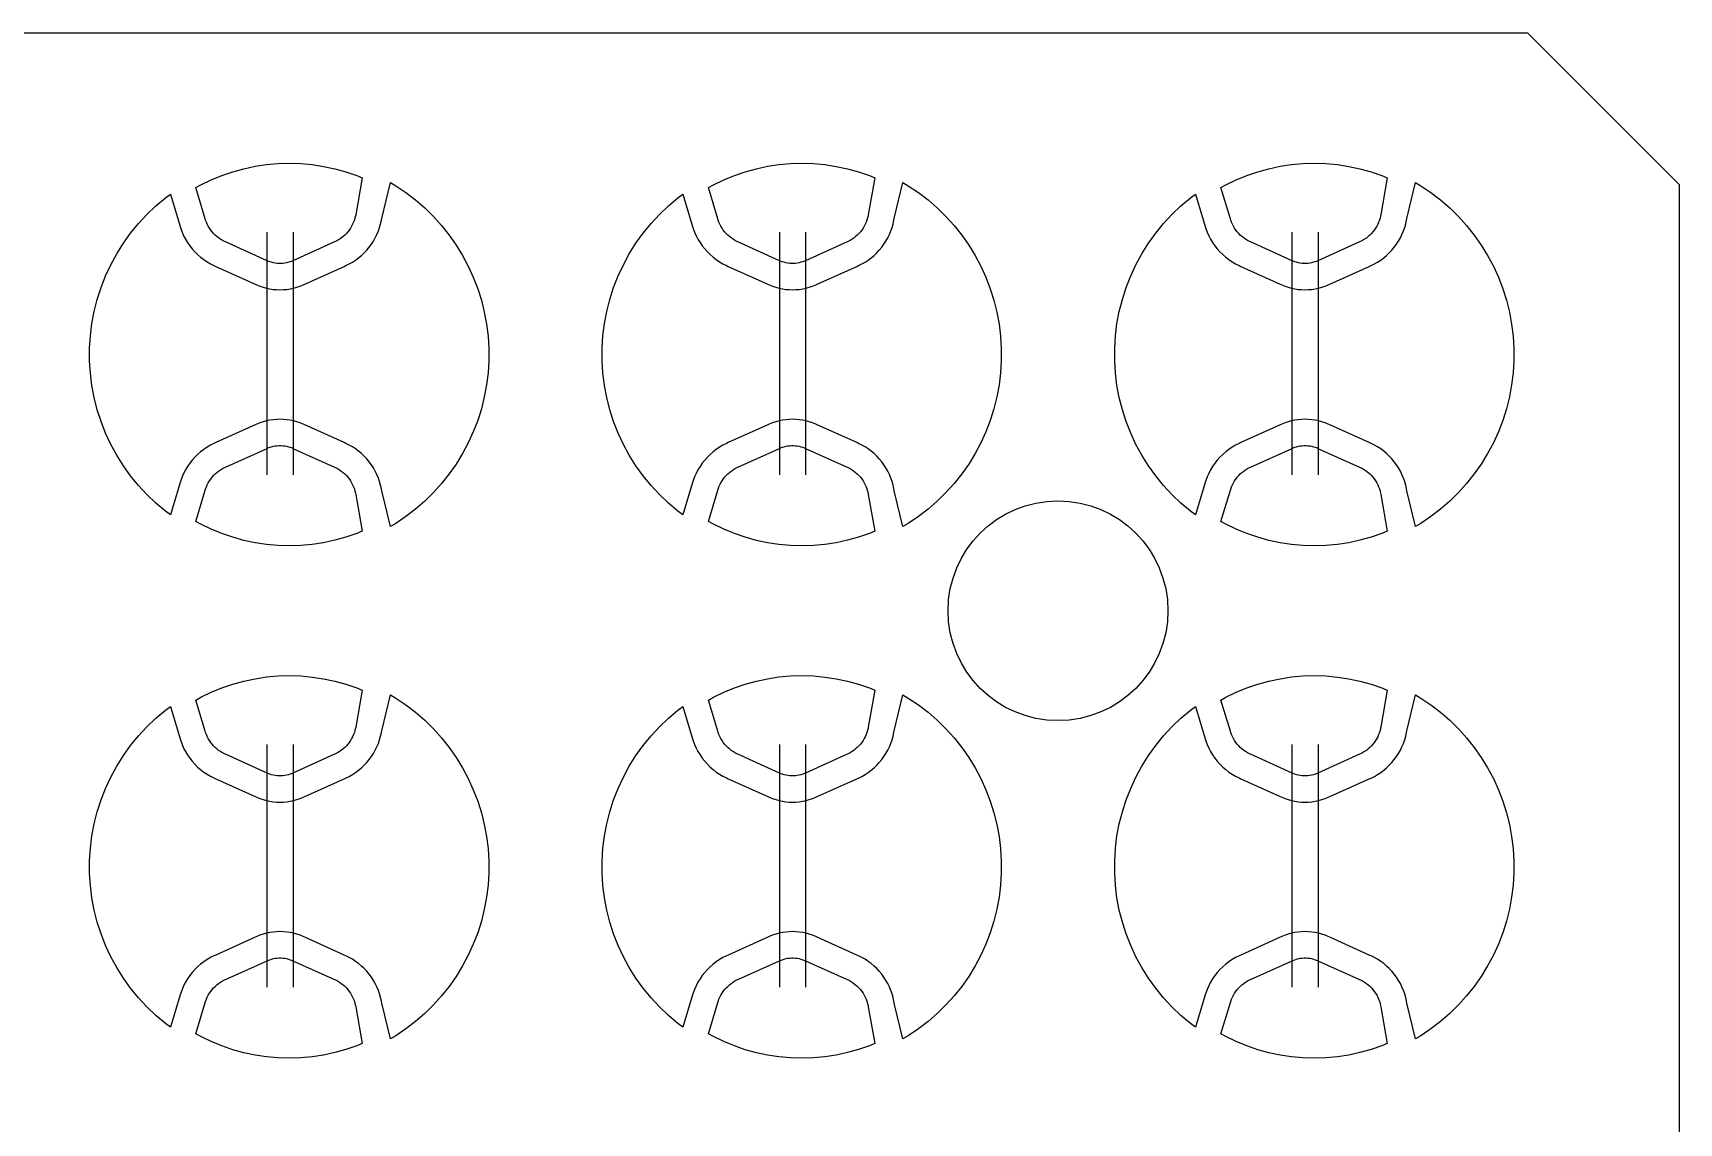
# Model space of a CAD drawing. Extents: x -62630 to 62630, y -41490 to 41490.
# Drawn here: x 0 to 62630, y 0 to 41490 of the extents above; entities that cross this region are included whole.
import ezdxf

# ---------------------------------------------------------------- set-up
doc = ezdxf.new("R2010")
doc.units = 0
doc.layers.add('L0D0_0', color=1, linetype='CONTINUOUS')

msp = doc.modelspace()

# ---------------------------------------------------------------- linework, layer by layer
at = {"layer": 'L0D0_0'}
for points in [[(-60934.996, 41490), (56862.233, 41490), (62630, 35722.233), (62630, -35722.233), (56862.233, -41490), (-60932.879, -41490)], [(8899.999, 33911.1), (8899.999, 24677.439)], [(9899.999, 33911.1), (9899.999, 24677.439)], [(28399.999, 33911.1), (28399.999, 24677.439)], [(29399.999, 33911.1), (29399.999, 24677.439)], [(47899.999, 33911.1), (47899.999, 24677.439)], [(48899.999, 33911.1), (48899.999, 24677.439)], [(8899.999, 14411.1), (8899.999, 5177.439)], [(9899.999, 14411.1), (9899.999, 5177.439)], [(28399.999, 14411.1), (28399.999, 5177.439)], [(29399.999, 14411.1), (29399.999, 5177.439)], [(47899.999, 14411.1), (47899.999, 5177.439)], [(48899.999, 14411.1), (48899.999, 5177.439)]]:
    msp.add_lwpolyline(points, dxfattribs=at)
for points in [[(9363.874, 32715.761), (9291.757, 32720.124), (9220.035, 32728.834), (9148.97, 32741.859), (9078.821, 32759.152), (9009.844, 32780.649), (8942.291, 32806.273), (8909.35, 32821.101), (7324.691, 33534.415), (7285.587, 33552.017), (7209.677, 33591.936), (7136.35, 33636.422), (7065.88, 33685.308), (6998.53, 33738.41), (6934.553, 33795.53), (6874.187, 33856.454), (6817.659, 33920.956), (6765.18, 33988.792), (6716.946, 34059.71), (6673.138, 34133.443), (6633.919, 34209.718), (6599.437, 34288.247), (6569.82, 34368.737), (6557.5, 34409.812), (6199.956, 35601.845), (6390.791, 35708.503), (6784.58, 35898.521), (7189.067, 36064.555), (7602.791, 36206.007), (8024.261, 36322.366), (8451.957, 36413.213), (8884.335, 36478.22), (9319.835, 36517.152), (9756.888, 36529.869), (10193.916, 36516.325), (10629.342, 36476.569), (11061.596, 36410.744), (11489.119, 36319.088), (11910.368, 36201.931), (12323.824, 36059.697), (12525.91, 35976.297), (12280.714, 34571.496), (12273.369, 34529.413), (12253.58, 34446.298), (12228.766, 34364.543), (12199.019, 34284.451), (12164.449, 34206.318), (12125.185, 34130.437), (12081.373, 34057.087), (12033.175, 33986.542), (11980.77, 33919.063), (11924.353, 33854.9), (11864.133, 33794.293), (11800.334, 33737.466), (11733.192, 33684.629), (11662.957, 33635.98), (11589.89, 33591.699), (11514.262, 33551.949), (11475.307, 33534.415), (9890.648, 32821.101), (9857.707, 32806.273), (9790.154, 32780.649), (9721.177, 32759.152), (9651.028, 32741.859), (9579.963, 32728.834), (9508.241, 32720.124), (9436.123, 32715.761)], [(28863.874, 32715.761), (28791.757, 32720.124), (28720.035, 32728.834), (28648.97, 32741.859), (28578.821, 32759.152), (28509.844, 32780.649), (28442.291, 32806.273), (28409.35, 32821.101), (26824.691, 33534.415), (26785.587, 33552.017), (26709.677, 33591.936), (26636.35, 33636.422), (26565.88, 33685.308), (26498.53, 33738.41), (26434.553, 33795.53), (26374.187, 33856.454), (26317.659, 33920.956), (26265.18, 33988.792), (26216.946, 34059.71), (26173.138, 34133.443), (26133.919, 34209.718), (26099.437, 34288.247), (26069.82, 34368.737), (26057.5, 34409.812), (25699.956, 35601.845), (25890.791, 35708.503), (26284.58, 35898.521), (26689.067, 36064.555), (27102.791, 36206.007), (27524.261, 36322.366), (27951.957, 36413.213), (28384.335, 36478.22), (28819.835, 36517.152), (29256.888, 36529.869), (29693.916, 36516.325), (30129.342, 36476.569), (30561.596, 36410.744), (30989.119, 36319.088), (31410.368, 36201.931), (31823.824, 36059.697), (32025.91, 35976.297), (31780.714, 34571.496), (31773.369, 34529.413), (31753.58, 34446.298), (31728.766, 34364.543), (31699.019, 34284.451), (31664.449, 34206.318), (31625.185, 34130.437), (31581.373, 34057.087), (31533.175, 33986.542), (31480.77, 33919.063), (31424.353, 33854.9), (31364.133, 33794.293), (31300.334, 33737.466), (31233.192, 33684.629), (31162.957, 33635.98), (31089.89, 33591.699), (31014.262, 33551.949), (30975.307, 33534.415), (29390.648, 32821.101), (29357.707, 32806.273), (29290.154, 32780.649), (29221.177, 32759.152), (29151.028, 32741.859), (29079.963, 32728.834), (29008.241, 32720.124), (28936.123, 32715.761)], [(48363.874, 32715.761), (48291.757, 32720.124), (48220.035, 32728.834), (48148.97, 32741.859), (48078.821, 32759.152), (48009.844, 32780.649), (47942.291, 32806.273), (47909.35, 32821.101), (46324.691, 33534.415), (46285.587, 33552.017), (46209.677, 33591.936), (46136.35, 33636.422), (46065.88, 33685.308), (45998.53, 33738.41), (45934.553, 33795.53), (45874.187, 33856.454), (45817.659, 33920.956), (45765.18, 33988.792), (45716.946, 34059.71), (45673.138, 34133.443), (45633.919, 34209.718), (45599.437, 34288.247), (45569.82, 34368.737), (45557.5, 34409.812), (45199.956, 35601.845), (45390.791, 35708.503), (45784.58, 35898.521), (46189.067, 36064.555), (46602.791, 36206.007), (47024.261, 36322.366), (47451.957, 36413.213), (47884.335, 36478.22), (48319.835, 36517.152), (48756.888, 36529.869), (49193.916, 36516.325), (49629.342, 36476.569), (50061.596, 36410.744), (50489.119, 36319.088), (50910.368, 36201.931), (51323.824, 36059.697), (51525.91, 35976.297), (51280.714, 34571.496), (51273.369, 34529.413), (51253.58, 34446.298), (51228.766, 34364.543), (51199.019, 34284.451), (51164.449, 34206.318), (51125.185, 34130.437), (51081.373, 34057.087), (51033.175, 33986.542), (50980.77, 33919.063), (50924.353, 33854.9), (50864.133, 33794.293), (50800.334, 33737.466), (50733.192, 33684.629), (50662.957, 33635.98), (50589.89, 33591.699), (50514.262, 33551.949), (50475.307, 33534.415), (48890.648, 32821.101), (48857.707, 32806.273), (48790.154, 32780.649), (48721.177, 32759.152), (48651.028, 32741.859), (48579.963, 32728.834), (48508.241, 32720.124), (48436.123, 32715.761)], [(13602.26, 22706.026), (13271.329, 24067.545), (13260.056, 24137.883), (13229.212, 24276.977), (13190.179, 24413.997), (13143.092, 24548.463), (13088.118, 24679.902), (13025.45, 24807.852), (12955.309, 24931.862), (12877.94, 25051.496), (12793.617, 25166.334), (12702.635, 25275.973), (12605.314, 25380.026), (12501.997, 25478.128), (12393.048, 25569.933), (12278.848, 25655.119), (12159.8, 25733.387), (12036.322, 25804.461), (11908.848, 25868.091), (11843.338, 25896.073), (10341.332, 26572.181), (10282.722, 26599.999), (10162.422, 26648.617), (10039.46, 26690.045), (9914.267, 26724.14), (9787.279, 26750.782), (9658.939, 26769.879), (9529.695, 26781.364), (9399.999, 26785.197), (9270.303, 26781.364), (9141.059, 26769.879), (9012.719, 26750.782), (8885.731, 26724.14), (8760.538, 26690.045), (8637.576, 26648.617), (8517.276, 26599.999), (8458.666, 26572.181), (6956.66, 25896.073), (6887.563, 25866.56), (6753.33, 25799.01), (6623.582, 25723.202), (6498.826, 25639.431), (6379.551, 25548.026), (6266.223, 25449.343), (6159.285, 25343.769), (6059.156, 25231.717), (5966.227, 25113.625), (5880.862, 24989.955), (5803.394, 24861.191), (5734.127, 24727.836), (5673.332, 24590.411), (5621.246, 24449.456), (5599.659, 24377.487), (5230.747, 23147.554), (5040.826, 23288.202), (4679.211, 23592.575), (4337.224, 23918.846), (4016.187, 24265.751), (3717.343, 24631.948), (3441.849, 25016.02), (3190.772, 25416.48), (2965.082, 25831.777), (2765.654, 26260.306), (2593.26, 26700.406), (2448.567, 27150.374), (2332.134, 27608.47), (2244.413, 28072.919), (2185.743, 28541.924), (2156.351, 29013.67), (2156.351, 29486.33), (2185.743, 29958.076), (2244.413, 30427.081), (2332.134, 30891.53), (2448.567, 31349.626), (2593.26, 31799.594), (2765.654, 32239.694), (2965.082, 32668.223), (3190.772, 33083.52), (3441.849, 33483.98), (3717.343, 33868.052), (4016.187, 34234.249), (4337.224, 34581.154), (4679.211, 34907.425), (5040.826, 35211.798), (5230.747, 35352.446), (5599.659, 34122.513), (5621.246, 34050.544), (5673.332, 33909.589), (5734.127, 33772.164), (5803.394, 33638.809), (5880.862, 33510.045), (5966.227, 33386.375), (6059.156, 33268.283), (6159.285, 33156.231), (6266.223, 33050.657), (6379.551, 32951.974), (6498.826, 32860.569), (6623.582, 32776.798), (6753.33, 32700.99), (6887.563, 32633.44), (6956.66, 32603.927), (8458.666, 31927.819), (8517.276, 31900.001), (8637.576, 31851.383), (8760.538, 31809.955), (8885.731, 31775.86), (9012.719, 31749.218), (9141.059, 31730.121), (9270.303, 31718.636), (9399.999, 31714.803), (9529.695, 31718.636), (9658.939, 31730.121), (9787.279, 31749.218), (9914.267, 31775.86), (10039.46, 31809.955), (10162.422, 31851.383), (10282.722, 31900.001), (10341.332, 31927.819), (11843.338, 32603.927), (11908.848, 32631.909), (12036.322, 32695.539), (12159.8, 32766.613), (12278.848, 32844.881), (12393.048, 32930.067), (12501.997, 33021.872), (12605.314, 33119.974), (12702.635, 33224.027), (12793.617, 33333.666), (12877.94, 33448.504), (12955.309, 33568.138), (13025.45, 33692.148), (13088.118, 33820.098), (13143.092, 33951.537), (13190.179, 34086.003), (13229.212, 34223.023), (13260.056, 34362.117), (13271.329, 34432.455), (13602.26, 35793.974), (13802.249, 35676.246), (14187.104, 35416.803), (14555.398, 35134.344), (14905.756, 34829.922), (15236.871, 34504.674), (15547.507, 34159.813), (15836.505, 33796.627), (16102.785, 33416.471), (16345.354, 33020.765), (16563.307, 32610.984), (16755.829, 32188.659), (16922.204, 31755.365), (17061.808, 31312.721), (17174.123, 30862.377), (17258.727, 30406.016), (17315.306, 29945.34), (17343.649, 29482.069), (17343.649, 29017.931), (17315.306, 28554.66), (17258.727, 28093.984), (17174.123, 27637.623), (17061.808, 27187.279), (16922.204, 26744.635), (16755.829, 26311.341), (16563.307, 25889.016), (16345.354, 25479.235), (16102.785, 25083.529), (15836.505, 24703.373), (15547.507, 24340.187), (15236.871, 23995.326), (14905.756, 23670.078), (14555.398, 23365.656), (14187.104, 23083.197), (13802.249, 22823.754)], [(33102.26, 22706.026), (32771.329, 24067.545), (32760.056, 24137.883), (32729.212, 24276.977), (32690.179, 24413.997), (32643.092, 24548.463), (32588.118, 24679.902), (32525.45, 24807.852), (32455.309, 24931.862), (32377.94, 25051.496), (32293.617, 25166.334), (32202.635, 25275.973), (32105.314, 25380.026), (32001.997, 25478.128), (31893.048, 25569.933), (31778.848, 25655.119), (31659.8, 25733.387), (31536.322, 25804.461), (31408.848, 25868.091), (31343.338, 25896.073), (29841.332, 26572.181), (29782.722, 26599.999), (29662.422, 26648.617), (29539.46, 26690.045), (29414.267, 26724.14), (29287.279, 26750.782), (29158.939, 26769.879), (29029.695, 26781.364), (28899.999, 26785.197), (28770.303, 26781.364), (28641.059, 26769.879), (28512.719, 26750.782), (28385.731, 26724.14), (28260.538, 26690.045), (28137.576, 26648.617), (28017.276, 26599.999), (27958.666, 26572.181), (26456.66, 25896.073), (26387.563, 25866.56), (26253.33, 25799.01), (26123.582, 25723.202), (25998.826, 25639.431), (25879.551, 25548.026), (25766.223, 25449.343), (25659.285, 25343.769), (25559.156, 25231.717), (25466.227, 25113.625), (25380.862, 24989.955), (25303.394, 24861.191), (25234.127, 24727.836), (25173.332, 24590.411), (25121.246, 24449.456), (25099.659, 24377.487), (24730.747, 23147.554), (24540.826, 23288.202), (24179.211, 23592.575), (23837.224, 23918.846), (23516.187, 24265.751), (23217.343, 24631.948), (22941.849, 25016.02), (22690.772, 25416.48), (22465.082, 25831.777), (22265.654, 26260.306), (22093.26, 26700.406), (21948.567, 27150.374), (21832.134, 27608.47), (21744.413, 28072.919), (21685.743, 28541.924), (21656.351, 29013.67), (21656.351, 29486.33), (21685.743, 29958.076), (21744.413, 30427.081), (21832.134, 30891.53), (21948.567, 31349.626), (22093.26, 31799.594), (22265.654, 32239.694), (22465.082, 32668.223), (22690.772, 33083.52), (22941.849, 33483.98), (23217.343, 33868.052), (23516.187, 34234.249), (23837.224, 34581.154), (24179.211, 34907.425), (24540.826, 35211.798), (24730.747, 35352.446), (25099.659, 34122.513), (25121.246, 34050.544), (25173.332, 33909.589), (25234.127, 33772.164), (25303.394, 33638.809), (25380.862, 33510.045), (25466.227, 33386.375), (25559.156, 33268.283), (25659.285, 33156.231), (25766.223, 33050.657), (25879.551, 32951.974), (25998.826, 32860.569), (26123.582, 32776.798), (26253.33, 32700.99), (26387.563, 32633.44), (26456.66, 32603.927), (27958.666, 31927.819), (28017.276, 31900.001), (28137.576, 31851.383), (28260.538, 31809.955), (28385.731, 31775.86), (28512.719, 31749.218), (28641.059, 31730.121), (28770.303, 31718.636), (28899.999, 31714.803), (29029.695, 31718.636), (29158.939, 31730.121), (29287.279, 31749.218), (29414.267, 31775.86), (29539.46, 31809.955), (29662.422, 31851.383), (29782.722, 31900.001), (29841.332, 31927.819), (31343.338, 32603.927), (31408.848, 32631.909), (31536.322, 32695.539), (31659.8, 32766.613), (31778.848, 32844.881), (31893.048, 32930.067), (32001.997, 33021.872), (32105.314, 33119.974), (32202.635, 33224.027), (32293.617, 33333.666), (32377.94, 33448.504), (32455.309, 33568.138), (32525.45, 33692.148), (32588.118, 33820.098), (32643.092, 33951.537), (32690.179, 34086.003), (32729.212, 34223.023), (32760.056, 34362.117), (32771.329, 34432.455), (33102.26, 35793.974), (33302.249, 35676.246), (33687.104, 35416.803), (34055.398, 35134.344), (34405.756, 34829.922), (34736.871, 34504.674), (35047.507, 34159.813), (35336.505, 33796.627), (35602.785, 33416.471), (35845.354, 33020.765), (36063.307, 32610.984), (36255.829, 32188.659), (36422.204, 31755.365), (36561.808, 31312.721), (36674.123, 30862.377), (36758.727, 30406.016), (36815.306, 29945.34), (36843.649, 29482.069), (36843.649, 29017.931), (36815.306, 28554.66), (36758.727, 28093.984), (36674.123, 27637.623), (36561.808, 27187.279), (36422.204, 26744.635), (36255.829, 26311.341), (36063.307, 25889.016), (35845.354, 25479.235), (35602.785, 25083.529), (35336.505, 24703.373), (35047.507, 24340.187), (34736.871, 23995.326), (34405.756, 23670.078), (34055.398, 23365.656), (33687.104, 23083.197), (33302.249, 22823.754)], [(52602.26, 22706.026), (52271.329, 24067.545), (52260.056, 24137.883), (52229.212, 24276.977), (52190.179, 24413.997), (52143.092, 24548.463), (52088.118, 24679.902), (52025.45, 24807.852), (51955.309, 24931.862), (51877.94, 25051.496), (51793.617, 25166.334), (51702.635, 25275.973), (51605.314, 25380.026), (51501.997, 25478.128), (51393.048, 25569.933), (51278.848, 25655.119), (51159.8, 25733.387), (51036.322, 25804.461), (50908.848, 25868.091), (50843.338, 25896.073), (49341.332, 26572.181), (49282.722, 26599.999), (49162.422, 26648.617), (49039.46, 26690.045), (48914.267, 26724.14), (48787.279, 26750.782), (48658.939, 26769.879), (48529.695, 26781.364), (48399.999, 26785.197), (48270.303, 26781.364), (48141.059, 26769.879), (48012.719, 26750.782), (47885.731, 26724.14), (47760.538, 26690.045), (47637.576, 26648.617), (47517.276, 26599.999), (47458.666, 26572.181), (45956.66, 25896.073), (45887.563, 25866.56), (45753.33, 25799.01), (45623.582, 25723.202), (45498.826, 25639.431), (45379.551, 25548.026), (45266.223, 25449.343), (45159.285, 25343.769), (45059.156, 25231.717), (44966.227, 25113.625), (44880.862, 24989.955), (44803.394, 24861.191), (44734.127, 24727.836), (44673.332, 24590.411), (44621.246, 24449.456), (44599.659, 24377.487), (44230.747, 23147.554), (44040.826, 23288.202), (43679.211, 23592.575), (43337.224, 23918.846), (43016.187, 24265.751), (42717.343, 24631.948), (42441.849, 25016.02), (42190.772, 25416.48), (41965.082, 25831.777), (41765.654, 26260.306), (41593.26, 26700.406), (41448.567, 27150.374), (41332.134, 27608.47), (41244.413, 28072.919), (41185.743, 28541.924), (41156.351, 29013.67), (41156.351, 29486.33), (41185.743, 29958.076), (41244.413, 30427.081), (41332.134, 30891.53), (41448.567, 31349.626), (41593.26, 31799.594), (41765.654, 32239.694), (41965.082, 32668.223), (42190.772, 33083.52), (42441.849, 33483.98), (42717.343, 33868.052), (43016.187, 34234.249), (43337.224, 34581.154), (43679.211, 34907.425), (44040.826, 35211.798), (44230.747, 35352.446), (44599.659, 34122.513), (44621.246, 34050.544), (44673.332, 33909.589), (44734.127, 33772.164), (44803.394, 33638.809), (44880.862, 33510.045), (44966.227, 33386.375), (45059.156, 33268.283), (45159.285, 33156.231), (45266.223, 33050.657), (45379.551, 32951.974), (45498.826, 32860.569), (45623.582, 32776.798), (45753.33, 32700.99), (45887.563, 32633.44), (45956.66, 32603.927), (47458.666, 31927.819), (47517.276, 31900.001), (47637.576, 31851.383), (47760.538, 31809.955), (47885.731, 31775.86), (48012.719, 31749.218), (48141.059, 31730.121), (48270.303, 31718.636), (48399.999, 31714.803), (48529.695, 31718.636), (48658.939, 31730.121), (48787.279, 31749.218), (48914.267, 31775.86), (49039.46, 31809.955), (49162.422, 31851.383), (49282.722, 31900.001), (49341.332, 31927.819), (50843.338, 32603.927), (50908.848, 32631.909), (51036.322, 32695.539), (51159.8, 32766.613), (51278.848, 32844.881), (51393.048, 32930.067), (51501.997, 33021.872), (51605.314, 33119.974), (51702.635, 33224.027), (51793.617, 33333.666), (51877.94, 33448.504), (51955.309, 33568.138), (52025.45, 33692.148), (52088.118, 33820.098), (52143.092, 33951.537), (52190.179, 34086.003), (52229.212, 34223.023), (52260.056, 34362.117), (52271.329, 34432.455), (52602.26, 35793.974), (52802.249, 35676.246), (53187.104, 35416.803), (53555.398, 35134.344), (53905.756, 34829.922), (54236.871, 34504.674), (54547.507, 34159.813), (54836.505, 33796.627), (55102.785, 33416.471), (55345.354, 33020.765), (55563.307, 32610.984), (55755.829, 32188.659), (55922.204, 31755.365), (56061.808, 31312.721), (56174.123, 30862.377), (56258.727, 30406.016), (56315.306, 29945.34), (56343.649, 29482.069), (56343.649, 29017.931), (56315.306, 28554.66), (56258.727, 28093.984), (56174.123, 27637.623), (56061.808, 27187.279), (55922.204, 26744.635), (55755.829, 26311.341), (55563.307, 25889.016), (55345.354, 25479.235), (55102.785, 25083.529), (54836.505, 24703.373), (54547.507, 24340.187), (54236.871, 23995.326), (53905.756, 23670.078), (53555.398, 23365.656), (53187.104, 23083.197), (52802.249, 22823.754)], [(9756.888, 21970.131), (9319.835, 21982.848), (8884.335, 22021.78), (8451.957, 22086.787), (8024.261, 22177.634), (7602.791, 22293.993), (7189.067, 22435.445), (6784.58, 22601.479), (6390.791, 22791.497), (6199.956, 22898.155), (6557.5, 24090.188), (6569.82, 24131.263), (6599.437, 24211.753), (6633.919, 24290.282), (6673.138, 24366.557), (6716.946, 24440.29), (6765.18, 24511.208), (6817.659, 24579.044), (6874.187, 24643.546), (6934.553, 24704.47), (6998.53, 24761.59), (7065.88, 24814.692), (7136.35, 24863.578), (7209.677, 24908.064), (7285.587, 24947.983), (7324.691, 24965.585), (8909.35, 25678.899), (8942.291, 25693.727), (9009.844, 25719.351), (9078.821, 25740.848), (9148.97, 25758.141), (9220.035, 25771.166), (9291.757, 25779.876), (9363.874, 25784.239), (9436.123, 25784.239), (9508.241, 25779.876), (9579.963, 25771.166), (9651.028, 25758.141), (9721.177, 25740.848), (9790.154, 25719.351), (9857.707, 25693.727), (9890.648, 25678.899), (11475.307, 24965.585), (11514.262, 24948.051), (11589.89, 24908.301), (11662.957, 24864.02), (11733.192, 24815.371), (11800.334, 24762.534), (11864.133, 24705.707), (11924.353, 24645.1), (11980.77, 24580.937), (12033.175, 24513.458), (12081.373, 24442.913), (12125.185, 24369.563), (12164.449, 24293.682), (12199.019, 24215.549), (12228.766, 24135.457), (12253.58, 24053.702), (12273.369, 23970.587), (12280.714, 23928.504), (12525.91, 22523.703), (12323.824, 22440.303), (11910.368, 22298.069), (11489.119, 22180.912), (11061.596, 22089.256), (10629.342, 22023.431), (10193.916, 21983.675)], [(29256.888, 21970.131), (28819.835, 21982.848), (28384.335, 22021.78), (27951.957, 22086.787), (27524.261, 22177.634), (27102.791, 22293.993), (26689.067, 22435.445), (26284.58, 22601.479), (25890.791, 22791.497), (25699.956, 22898.155), (26057.5, 24090.188), (26069.82, 24131.263), (26099.437, 24211.753), (26133.919, 24290.282), (26173.138, 24366.557), (26216.946, 24440.29), (26265.18, 24511.208), (26317.659, 24579.044), (26374.187, 24643.546), (26434.553, 24704.47), (26498.53, 24761.59), (26565.88, 24814.692), (26636.35, 24863.578), (26709.677, 24908.064), (26785.587, 24947.983), (26824.691, 24965.585), (28409.35, 25678.899), (28442.291, 25693.727), (28509.844, 25719.351), (28578.821, 25740.848), (28648.97, 25758.141), (28720.035, 25771.166), (28791.757, 25779.876), (28863.874, 25784.239), (28936.123, 25784.239), (29008.241, 25779.876), (29079.963, 25771.166), (29151.028, 25758.141), (29221.177, 25740.848), (29290.154, 25719.351), (29357.707, 25693.727), (29390.648, 25678.899), (30975.307, 24965.585), (31014.262, 24948.051), (31089.89, 24908.301), (31162.957, 24864.02), (31233.192, 24815.371), (31300.334, 24762.534), (31364.133, 24705.707), (31424.353, 24645.1), (31480.77, 24580.937), (31533.175, 24513.458), (31581.373, 24442.913), (31625.185, 24369.563), (31664.449, 24293.682), (31699.019, 24215.549), (31728.766, 24135.457), (31753.58, 24053.702), (31773.369, 23970.587), (31780.714, 23928.504), (32025.91, 22523.703), (31823.824, 22440.303), (31410.368, 22298.069), (30989.119, 22180.912), (30561.596, 22089.256), (30129.342, 22023.431), (29693.916, 21983.675)], [(48756.888, 21970.131), (48319.835, 21982.848), (47884.335, 22021.78), (47451.957, 22086.787), (47024.261, 22177.634), (46602.791, 22293.993), (46189.067, 22435.445), (45784.58, 22601.479), (45390.791, 22791.497), (45199.956, 22898.155), (45557.5, 24090.188), (45569.82, 24131.263), (45599.437, 24211.753), (45633.919, 24290.282), (45673.138, 24366.557), (45716.946, 24440.29), (45765.18, 24511.208), (45817.659, 24579.044), (45874.187, 24643.546), (45934.553, 24704.47), (45998.53, 24761.59), (46065.88, 24814.692), (46136.35, 24863.578), (46209.677, 24908.064), (46285.587, 24947.983), (46324.691, 24965.585), (47909.35, 25678.899), (47942.291, 25693.727), (48009.844, 25719.351), (48078.821, 25740.848), (48148.97, 25758.141), (48220.035, 25771.166), (48291.757, 25779.876), (48363.874, 25784.239), (48436.123, 25784.239), (48508.241, 25779.876), (48579.963, 25771.166), (48651.028, 25758.141), (48721.177, 25740.848), (48790.154, 25719.351), (48857.707, 25693.727), (48890.648, 25678.899), (50475.307, 24965.585), (50514.262, 24948.051), (50589.89, 24908.301), (50662.957, 24864.02), (50733.192, 24815.371), (50800.334, 24762.534), (50864.133, 24705.707), (50924.353, 24645.1), (50980.77, 24580.937), (51033.175, 24513.458), (51081.373, 24442.913), (51125.185, 24369.563), (51164.449, 24293.682), (51199.019, 24215.549), (51228.766, 24135.457), (51253.58, 24053.702), (51273.369, 23970.587), (51280.714, 23928.504), (51525.91, 22523.703), (51323.824, 22440.303), (50910.368, 22298.069), (50489.119, 22180.912), (50061.596, 22089.256), (49629.342, 22023.431), (49193.916, 21983.675)], [(9363.874, 13215.761), (9291.757, 13220.124), (9220.035, 13228.834), (9148.97, 13241.859), (9078.821, 13259.152), (9009.844, 13280.649), (8942.291, 13306.273), (8909.35, 13321.101), (7324.691, 14034.415), (7285.587, 14052.017), (7209.677, 14091.936), (7136.35, 14136.422), (7065.88, 14185.308), (6998.53, 14238.41), (6934.553, 14295.53), (6874.187, 14356.454), (6817.659, 14420.956), (6765.18, 14488.792), (6716.946, 14559.71), (6673.138, 14633.443), (6633.919, 14709.718), (6599.437, 14788.247), (6569.82, 14868.737), (6557.5, 14909.812), (6199.956, 16101.845), (6390.791, 16208.503), (6784.58, 16398.521), (7189.067, 16564.555), (7602.791, 16706.007), (8024.261, 16822.366), (8451.957, 16913.213), (8884.335, 16978.22), (9319.835, 17017.152), (9756.888, 17029.869), (10193.916, 17016.325), (10629.342, 16976.569), (11061.596, 16910.744), (11489.119, 16819.088), (11910.368, 16701.931), (12323.824, 16559.697), (12525.91, 16476.297), (12280.714, 15071.496), (12273.369, 15029.413), (12253.58, 14946.298), (12228.766, 14864.543), (12199.019, 14784.451), (12164.449, 14706.318), (12125.185, 14630.437), (12081.373, 14557.087), (12033.175, 14486.542), (11980.77, 14419.063), (11924.353, 14354.9), (11864.133, 14294.293), (11800.334, 14237.466), (11733.192, 14184.629), (11662.957, 14135.98), (11589.89, 14091.699), (11514.262, 14051.949), (11475.307, 14034.415), (9890.648, 13321.101), (9857.707, 13306.273), (9790.154, 13280.649), (9721.177, 13259.152), (9651.028, 13241.859), (9579.963, 13228.834), (9508.241, 13220.124), (9436.123, 13215.761)], [(28863.874, 13215.761), (28791.757, 13220.124), (28720.035, 13228.834), (28648.97, 13241.859), (28578.821, 13259.152), (28509.844, 13280.649), (28442.291, 13306.273), (28409.35, 13321.101), (26824.691, 14034.415), (26785.587, 14052.017), (26709.677, 14091.936), (26636.35, 14136.422), (26565.88, 14185.308), (26498.53, 14238.41), (26434.553, 14295.53), (26374.187, 14356.454), (26317.659, 14420.956), (26265.18, 14488.792), (26216.946, 14559.71), (26173.138, 14633.443), (26133.919, 14709.718), (26099.437, 14788.247), (26069.82, 14868.737), (26057.5, 14909.812), (25699.956, 16101.845), (25890.791, 16208.503), (26284.58, 16398.521), (26689.067, 16564.555), (27102.791, 16706.007), (27524.261, 16822.366), (27951.957, 16913.213), (28384.335, 16978.22), (28819.835, 17017.152), (29256.888, 17029.869), (29693.916, 17016.325), (30129.342, 16976.569), (30561.596, 16910.744), (30989.119, 16819.088), (31410.368, 16701.931), (31823.824, 16559.697), (32025.91, 16476.297), (31780.714, 15071.496), (31773.369, 15029.413), (31753.58, 14946.298), (31728.766, 14864.543), (31699.019, 14784.451), (31664.449, 14706.318), (31625.185, 14630.437), (31581.373, 14557.087), (31533.175, 14486.542), (31480.77, 14419.063), (31424.353, 14354.9), (31364.133, 14294.293), (31300.334, 14237.466), (31233.192, 14184.629), (31162.957, 14135.98), (31089.89, 14091.699), (31014.262, 14051.949), (30975.307, 14034.415), (29390.648, 13321.101), (29357.707, 13306.273), (29290.154, 13280.649), (29221.177, 13259.152), (29151.028, 13241.859), (29079.963, 13228.834), (29008.241, 13220.124), (28936.123, 13215.761)], [(48363.874, 13215.761), (48291.757, 13220.124), (48220.035, 13228.834), (48148.97, 13241.859), (48078.821, 13259.152), (48009.844, 13280.649), (47942.291, 13306.273), (47909.35, 13321.101), (46324.691, 14034.415), (46285.587, 14052.017), (46209.677, 14091.936), (46136.35, 14136.422), (46065.88, 14185.308), (45998.53, 14238.41), (45934.553, 14295.53), (45874.187, 14356.454), (45817.659, 14420.956), (45765.18, 14488.792), (45716.946, 14559.71), (45673.138, 14633.443), (45633.919, 14709.718), (45599.437, 14788.247), (45569.82, 14868.737), (45557.5, 14909.812), (45199.956, 16101.845), (45390.791, 16208.503), (45784.58, 16398.521), (46189.067, 16564.555), (46602.791, 16706.007), (47024.261, 16822.366), (47451.957, 16913.213), (47884.335, 16978.22), (48319.835, 17017.152), (48756.888, 17029.869), (49193.916, 17016.325), (49629.342, 16976.569), (50061.596, 16910.744), (50489.119, 16819.088), (50910.368, 16701.931), (51323.824, 16559.697), (51525.91, 16476.297), (51280.714, 15071.496), (51273.369, 15029.413), (51253.58, 14946.298), (51228.766, 14864.543), (51199.019, 14784.451), (51164.449, 14706.318), (51125.185, 14630.437), (51081.373, 14557.087), (51033.175, 14486.542), (50980.77, 14419.063), (50924.353, 14354.9), (50864.133, 14294.293), (50800.334, 14237.466), (50733.192, 14184.629), (50662.957, 14135.98), (50589.89, 14091.699), (50514.262, 14051.949), (50475.307, 14034.415), (48890.648, 13321.101), (48857.707, 13306.273), (48790.154, 13280.649), (48721.177, 13259.152), (48651.028, 13241.859), (48579.963, 13228.834), (48508.241, 13220.124), (48436.123, 13215.761)], [(13602.26, 3206.026), (13271.329, 4567.545), (13260.056, 4637.883), (13229.212, 4776.977), (13190.179, 4913.997), (13143.092, 5048.463), (13088.118, 5179.902), (13025.45, 5307.852), (12955.309, 5431.862), (12877.94, 5551.496), (12793.617, 5666.334), (12702.635, 5775.973), (12605.314, 5880.026), (12501.997, 5978.128), (12393.048, 6069.933), (12278.848, 6155.119), (12159.8, 6233.387), (12036.322, 6304.461), (11908.848, 6368.091), (11843.338, 6396.073), (10341.332, 7072.181), (10282.722, 7099.999), (10162.422, 7148.617), (10039.46, 7190.045), (9914.267, 7224.14), (9787.279, 7250.782), (9658.939, 7269.879), (9529.695, 7281.364), (9399.999, 7285.197), (9270.303, 7281.364), (9141.059, 7269.879), (9012.719, 7250.782), (8885.731, 7224.14), (8760.538, 7190.045), (8637.576, 7148.617), (8517.276, 7099.999), (8458.666, 7072.181), (6956.66, 6396.073), (6887.563, 6366.56), (6753.33, 6299.01), (6623.582, 6223.202), (6498.826, 6139.431), (6379.551, 6048.026), (6266.223, 5949.343), (6159.285, 5843.769), (6059.156, 5731.717), (5966.227, 5613.625), (5880.862, 5489.955), (5803.394, 5361.191), (5734.127, 5227.836), (5673.332, 5090.411), (5621.246, 4949.456), (5599.659, 4877.487), (5230.747, 3647.554), (5040.826, 3788.202), (4679.211, 4092.575), (4337.224, 4418.846), (4016.187, 4765.751), (3717.343, 5131.948), (3441.849, 5516.02), (3190.772, 5916.48), (2965.082, 6331.777), (2765.654, 6760.306), (2593.26, 7200.406), (2448.567, 7650.374), (2332.134, 8108.47), (2244.413, 8572.919), (2185.743, 9041.924), (2156.351, 9513.67), (2156.351, 9986.33), (2185.743, 10458.076), (2244.413, 10927.081), (2332.134, 11391.53), (2448.567, 11849.626), (2593.26, 12299.594), (2765.654, 12739.694), (2965.082, 13168.223), (3190.772, 13583.52), (3441.849, 13983.98), (3717.343, 14368.052), (4016.187, 14734.249), (4337.224, 15081.154), (4679.211, 15407.425), (5040.826, 15711.798), (5230.747, 15852.446), (5599.659, 14622.513), (5621.246, 14550.544), (5673.332, 14409.589), (5734.127, 14272.164), (5803.394, 14138.809), (5880.862, 14010.045), (5966.227, 13886.375), (6059.156, 13768.283), (6159.285, 13656.231), (6266.223, 13550.657), (6379.551, 13451.974), (6498.826, 13360.569), (6623.582, 13276.798), (6753.33, 13200.99), (6887.563, 13133.44), (6956.66, 13103.927), (8458.666, 12427.819), (8517.276, 12400.001), (8637.576, 12351.383), (8760.538, 12309.955), (8885.731, 12275.86), (9012.719, 12249.218), (9141.059, 12230.121), (9270.303, 12218.636), (9399.999, 12214.803), (9529.695, 12218.636), (9658.939, 12230.121), (9787.279, 12249.218), (9914.267, 12275.86), (10039.46, 12309.955), (10162.422, 12351.383), (10282.722, 12400.001), (10341.332, 12427.819), (11843.338, 13103.927), (11908.848, 13131.909), (12036.322, 13195.539), (12159.8, 13266.613), (12278.848, 13344.881), (12393.048, 13430.067), (12501.997, 13521.872), (12605.314, 13619.974), (12702.635, 13724.027), (12793.617, 13833.666), (12877.94, 13948.504), (12955.309, 14068.138), (13025.45, 14192.148), (13088.118, 14320.098), (13143.092, 14451.537), (13190.179, 14586.003), (13229.212, 14723.023), (13260.056, 14862.117), (13271.329, 14932.455), (13602.26, 16293.974), (13802.249, 16176.246), (14187.104, 15916.803), (14555.398, 15634.344), (14905.756, 15329.922), (15236.871, 15004.674), (15547.507, 14659.813), (15836.505, 14296.627), (16102.785, 13916.471), (16345.354, 13520.765), (16563.307, 13110.984), (16755.829, 12688.659), (16922.204, 12255.365), (17061.808, 11812.721), (17174.123, 11362.377), (17258.727, 10906.016), (17315.306, 10445.34), (17343.649, 9982.069), (17343.649, 9517.931), (17315.306, 9054.66), (17258.727, 8593.984), (17174.123, 8137.623), (17061.808, 7687.279), (16922.204, 7244.635), (16755.829, 6811.341), (16563.307, 6389.016), (16345.354, 5979.235), (16102.785, 5583.529), (15836.505, 5203.373), (15547.507, 4840.187), (15236.871, 4495.326), (14905.756, 4170.078), (14555.398, 3865.656), (14187.104, 3583.197), (13802.249, 3323.754)], [(33102.26, 3206.026), (32771.329, 4567.545), (32760.056, 4637.883), (32729.212, 4776.977), (32690.179, 4913.997), (32643.092, 5048.463), (32588.118, 5179.902), (32525.45, 5307.852), (32455.309, 5431.862), (32377.94, 5551.496), (32293.617, 5666.334), (32202.635, 5775.973), (32105.314, 5880.026), (32001.997, 5978.128), (31893.048, 6069.933), (31778.848, 6155.119), (31659.8, 6233.387), (31536.322, 6304.461), (31408.848, 6368.091), (31343.338, 6396.073), (29841.332, 7072.181), (29782.722, 7099.999), (29662.422, 7148.617), (29539.46, 7190.045), (29414.267, 7224.14), (29287.279, 7250.782), (29158.939, 7269.879), (29029.695, 7281.364), (28899.999, 7285.197), (28770.303, 7281.364), (28641.059, 7269.879), (28512.719, 7250.782), (28385.731, 7224.14), (28260.538, 7190.045), (28137.576, 7148.617), (28017.276, 7099.999), (27958.666, 7072.181), (26456.66, 6396.073), (26387.563, 6366.56), (26253.33, 6299.01), (26123.582, 6223.202), (25998.826, 6139.431), (25879.551, 6048.026), (25766.223, 5949.343), (25659.285, 5843.769), (25559.156, 5731.717), (25466.227, 5613.625), (25380.862, 5489.955), (25303.394, 5361.191), (25234.127, 5227.836), (25173.332, 5090.411), (25121.246, 4949.456), (25099.659, 4877.487), (24730.747, 3647.554), (24540.826, 3788.202), (24179.211, 4092.575), (23837.224, 4418.846), (23516.187, 4765.751), (23217.343, 5131.948), (22941.849, 5516.02), (22690.772, 5916.48), (22465.082, 6331.777), (22265.654, 6760.306), (22093.26, 7200.406), (21948.567, 7650.374), (21832.134, 8108.47), (21744.413, 8572.919), (21685.743, 9041.924), (21656.351, 9513.67), (21656.351, 9986.33), (21685.743, 10458.076), (21744.413, 10927.081), (21832.134, 11391.53), (21948.567, 11849.626), (22093.26, 12299.594), (22265.654, 12739.694), (22465.082, 13168.223), (22690.772, 13583.52), (22941.849, 13983.98), (23217.343, 14368.052), (23516.187, 14734.249), (23837.224, 15081.154), (24179.211, 15407.425), (24540.826, 15711.798), (24730.747, 15852.446), (25099.659, 14622.513), (25121.246, 14550.544), (25173.332, 14409.589), (25234.127, 14272.164), (25303.394, 14138.809), (25380.862, 14010.045), (25466.227, 13886.375), (25559.156, 13768.283), (25659.285, 13656.231), (25766.223, 13550.657), (25879.551, 13451.974), (25998.826, 13360.569), (26123.582, 13276.798), (26253.33, 13200.99), (26387.563, 13133.44), (26456.66, 13103.927), (27958.666, 12427.819), (28017.276, 12400.001), (28137.576, 12351.383), (28260.538, 12309.955), (28385.731, 12275.86), (28512.719, 12249.218), (28641.059, 12230.121), (28770.303, 12218.636), (28899.999, 12214.803), (29029.695, 12218.636), (29158.939, 12230.121), (29287.279, 12249.218), (29414.267, 12275.86), (29539.46, 12309.955), (29662.422, 12351.383), (29782.722, 12400.001), (29841.332, 12427.819), (31343.338, 13103.927), (31408.848, 13131.909), (31536.322, 13195.539), (31659.8, 13266.613), (31778.848, 13344.881), (31893.048, 13430.067), (32001.997, 13521.872), (32105.314, 13619.974), (32202.635, 13724.027), (32293.617, 13833.666), (32377.94, 13948.504), (32455.309, 14068.138), (32525.45, 14192.148), (32588.118, 14320.098), (32643.092, 14451.537), (32690.179, 14586.003), (32729.212, 14723.023), (32760.056, 14862.117), (32771.329, 14932.455), (33102.26, 16293.974), (33302.249, 16176.246), (33687.104, 15916.803), (34055.398, 15634.344), (34405.756, 15329.922), (34736.871, 15004.674), (35047.507, 14659.813), (35336.505, 14296.627), (35602.785, 13916.471), (35845.354, 13520.765), (36063.307, 13110.984), (36255.829, 12688.659), (36422.204, 12255.365), (36561.808, 11812.721), (36674.123, 11362.377), (36758.727, 10906.016), (36815.306, 10445.34), (36843.649, 9982.069), (36843.649, 9517.931), (36815.306, 9054.66), (36758.727, 8593.984), (36674.123, 8137.623), (36561.808, 7687.279), (36422.204, 7244.635), (36255.829, 6811.341), (36063.307, 6389.016), (35845.354, 5979.235), (35602.785, 5583.529), (35336.505, 5203.373), (35047.507, 4840.187), (34736.871, 4495.326), (34405.756, 4170.078), (34055.398, 3865.656), (33687.104, 3583.197), (33302.249, 3323.754)], [(52602.26, 3206.026), (52271.329, 4567.545), (52260.056, 4637.883), (52229.212, 4776.977), (52190.179, 4913.997), (52143.092, 5048.463), (52088.118, 5179.902), (52025.45, 5307.852), (51955.309, 5431.862), (51877.94, 5551.496), (51793.617, 5666.334), (51702.635, 5775.973), (51605.314, 5880.026), (51501.997, 5978.128), (51393.048, 6069.933), (51278.848, 6155.119), (51159.8, 6233.387), (51036.322, 6304.461), (50908.848, 6368.091), (50843.338, 6396.073), (49341.332, 7072.181), (49282.722, 7099.999), (49162.422, 7148.617), (49039.46, 7190.045), (48914.267, 7224.14), (48787.279, 7250.782), (48658.939, 7269.879), (48529.695, 7281.364), (48399.999, 7285.197), (48270.303, 7281.364), (48141.059, 7269.879), (48012.719, 7250.782), (47885.731, 7224.14), (47760.538, 7190.045), (47637.576, 7148.617), (47517.276, 7099.999), (47458.666, 7072.181), (45956.66, 6396.073), (45887.563, 6366.56), (45753.33, 6299.01), (45623.582, 6223.202), (45498.826, 6139.431), (45379.551, 6048.026), (45266.223, 5949.343), (45159.285, 5843.769), (45059.156, 5731.717), (44966.227, 5613.625), (44880.862, 5489.955), (44803.394, 5361.191), (44734.127, 5227.836), (44673.332, 5090.411), (44621.246, 4949.456), (44599.659, 4877.487), (44230.747, 3647.554), (44040.826, 3788.202), (43679.211, 4092.575), (43337.224, 4418.846), (43016.187, 4765.751), (42717.343, 5131.948), (42441.849, 5516.02), (42190.772, 5916.48), (41965.082, 6331.777), (41765.654, 6760.306), (41593.26, 7200.406), (41448.567, 7650.374), (41332.134, 8108.47), (41244.413, 8572.919), (41185.743, 9041.924), (41156.351, 9513.67), (41156.351, 9986.33), (41185.743, 10458.076), (41244.413, 10927.081), (41332.134, 11391.53), (41448.567, 11849.626), (41593.26, 12299.594), (41765.654, 12739.694), (41965.082, 13168.223), (42190.772, 13583.52), (42441.849, 13983.98), (42717.343, 14368.052), (43016.187, 14734.249), (43337.224, 15081.154), (43679.211, 15407.425), (44040.826, 15711.798), (44230.747, 15852.446), (44599.659, 14622.513), (44621.246, 14550.544), (44673.332, 14409.589), (44734.127, 14272.164), (44803.394, 14138.809), (44880.862, 14010.045), (44966.227, 13886.375), (45059.156, 13768.283), (45159.285, 13656.231), (45266.223, 13550.657), (45379.551, 13451.974), (45498.826, 13360.569), (45623.582, 13276.798), (45753.33, 13200.99), (45887.563, 13133.44), (45956.66, 13103.927), (47458.666, 12427.819), (47517.276, 12400.001), (47637.576, 12351.383), (47760.538, 12309.955), (47885.731, 12275.86), (48012.719, 12249.218), (48141.059, 12230.121), (48270.303, 12218.636), (48399.999, 12214.803), (48529.695, 12218.636), (48658.939, 12230.121), (48787.279, 12249.218), (48914.267, 12275.86), (49039.46, 12309.955), (49162.422, 12351.383), (49282.722, 12400.001), (49341.332, 12427.819), (50843.338, 13103.927), (50908.848, 13131.909), (51036.322, 13195.539), (51159.8, 13266.613), (51278.848, 13344.881), (51393.048, 13430.067), (51501.997, 13521.872), (51605.314, 13619.974), (51702.635, 13724.027), (51793.617, 13833.666), (51877.94, 13948.504), (51955.309, 14068.138), (52025.45, 14192.148), (52088.118, 14320.098), (52143.092, 14451.537), (52190.179, 14586.003), (52229.212, 14723.023), (52260.056, 14862.117), (52271.329, 14932.455), (52602.26, 16293.974), (52802.249, 16176.246), (53187.104, 15916.803), (53555.398, 15634.344), (53905.756, 15329.922), (54236.871, 15004.674), (54547.507, 14659.813), (54836.505, 14296.627), (55102.785, 13916.471), (55345.354, 13520.765), (55563.307, 13110.984), (55755.829, 12688.659), (55922.204, 12255.365), (56061.808, 11812.721), (56174.123, 11362.377), (56258.727, 10906.016), (56315.306, 10445.34), (56343.649, 9982.069), (56343.649, 9517.931), (56315.306, 9054.66), (56258.727, 8593.984), (56174.123, 8137.623), (56061.808, 7687.279), (55922.204, 7244.635), (55755.829, 6811.341), (55563.307, 6389.016), (55345.354, 5979.235), (55102.785, 5583.529), (54836.505, 5203.373), (54547.507, 4840.187), (54236.871, 4495.326), (53905.756, 4170.078), (53555.398, 3865.656), (53187.104, 3583.197), (52802.249, 3323.754)], [(9756.888, 2470.131), (9319.835, 2482.848), (8884.335, 2521.78), (8451.957, 2586.787), (8024.261, 2677.634), (7602.791, 2793.993), (7189.067, 2935.445), (6784.58, 3101.479), (6390.791, 3291.497), (6199.956, 3398.155), (6557.5, 4590.188), (6569.82, 4631.263), (6599.437, 4711.753), (6633.919, 4790.282), (6673.138, 4866.557), (6716.946, 4940.29), (6765.18, 5011.208), (6817.659, 5079.044), (6874.187, 5143.546), (6934.553, 5204.47), (6998.53, 5261.59), (7065.88, 5314.692), (7136.35, 5363.578), (7209.677, 5408.064), (7285.587, 5447.983), (7324.691, 5465.585), (8909.35, 6178.899), (8942.291, 6193.727), (9009.844, 6219.351), (9078.821, 6240.848), (9148.97, 6258.141), (9220.035, 6271.166), (9291.757, 6279.876), (9363.874, 6284.239), (9436.123, 6284.239), (9508.241, 6279.876), (9579.963, 6271.166), (9651.028, 6258.141), (9721.177, 6240.848), (9790.154, 6219.351), (9857.707, 6193.727), (9890.648, 6178.899), (11475.307, 5465.585), (11514.262, 5448.051), (11589.89, 5408.301), (11662.957, 5364.02), (11733.192, 5315.371), (11800.334, 5262.534), (11864.133, 5205.707), (11924.353, 5145.1), (11980.77, 5080.937), (12033.175, 5013.458), (12081.373, 4942.913), (12125.185, 4869.563), (12164.449, 4793.682), (12199.019, 4715.549), (12228.766, 4635.457), (12253.58, 4553.702), (12273.369, 4470.587), (12280.714, 4428.504), (12525.91, 3023.703), (12323.824, 2940.303), (11910.368, 2798.069), (11489.119, 2680.912), (11061.596, 2589.256), (10629.342, 2523.431), (10193.916, 2483.675)], [(29256.888, 2470.131), (28819.835, 2482.848), (28384.335, 2521.78), (27951.957, 2586.787), (27524.261, 2677.634), (27102.791, 2793.993), (26689.067, 2935.445), (26284.58, 3101.479), (25890.791, 3291.497), (25699.956, 3398.155), (26057.5, 4590.188), (26069.82, 4631.263), (26099.437, 4711.753), (26133.919, 4790.282), (26173.138, 4866.557), (26216.946, 4940.29), (26265.18, 5011.208), (26317.659, 5079.044), (26374.187, 5143.546), (26434.553, 5204.47), (26498.53, 5261.59), (26565.88, 5314.692), (26636.35, 5363.578), (26709.677, 5408.064), (26785.587, 5447.983), (26824.691, 5465.585), (28409.35, 6178.899), (28442.291, 6193.727), (28509.844, 6219.351), (28578.821, 6240.848), (28648.97, 6258.141), (28720.035, 6271.166), (28791.757, 6279.876), (28863.874, 6284.239), (28936.123, 6284.239), (29008.241, 6279.876), (29079.963, 6271.166), (29151.028, 6258.141), (29221.177, 6240.848), (29290.154, 6219.351), (29357.707, 6193.727), (29390.648, 6178.899), (30975.307, 5465.585), (31014.262, 5448.051), (31089.89, 5408.301), (31162.957, 5364.02), (31233.192, 5315.371), (31300.334, 5262.534), (31364.133, 5205.707), (31424.353, 5145.1), (31480.77, 5080.937), (31533.175, 5013.458), (31581.373, 4942.913), (31625.185, 4869.563), (31664.449, 4793.682), (31699.019, 4715.549), (31728.766, 4635.457), (31753.58, 4553.702), (31773.369, 4470.587), (31780.714, 4428.504), (32025.91, 3023.703), (31823.824, 2940.303), (31410.368, 2798.069), (30989.119, 2680.912), (30561.596, 2589.256), (30129.342, 2523.431), (29693.916, 2483.675)], [(48756.888, 2470.131), (48319.835, 2482.848), (47884.335, 2521.78), (47451.957, 2586.787), (47024.261, 2677.634), (46602.791, 2793.993), (46189.067, 2935.445), (45784.58, 3101.479), (45390.791, 3291.497), (45199.956, 3398.155), (45557.5, 4590.188), (45569.82, 4631.263), (45599.437, 4711.753), (45633.919, 4790.282), (45673.138, 4866.557), (45716.946, 4940.29), (45765.18, 5011.208), (45817.659, 5079.044), (45874.187, 5143.546), (45934.553, 5204.47), (45998.53, 5261.59), (46065.88, 5314.692), (46136.35, 5363.578), (46209.677, 5408.064), (46285.587, 5447.983), (46324.691, 5465.585), (47909.35, 6178.899), (47942.291, 6193.727), (48009.844, 6219.351), (48078.821, 6240.848), (48148.97, 6258.141), (48220.035, 6271.166), (48291.757, 6279.876), (48363.874, 6284.239), (48436.123, 6284.239), (48508.241, 6279.876), (48579.963, 6271.166), (48651.028, 6258.141), (48721.177, 6240.848), (48790.154, 6219.351), (48857.707, 6193.727), (48890.648, 6178.899), (50475.307, 5465.585), (50514.262, 5448.051), (50589.89, 5408.301), (50662.957, 5364.02), (50733.192, 5315.371), (50800.334, 5262.534), (50864.133, 5205.707), (50924.353, 5145.1), (50980.77, 5080.937), (51033.175, 5013.458), (51081.373, 4942.913), (51125.185, 4869.563), (51164.449, 4793.682), (51199.019, 4715.549), (51228.766, 4635.457), (51253.58, 4553.702), (51273.369, 4470.587), (51280.714, 4428.504), (51525.91, 3023.703), (51323.824, 2940.303), (50910.368, 2798.069), (50489.119, 2680.912), (50061.596, 2589.256), (49629.342, 2523.431), (49193.916, 2483.675)]]:
    msp.add_lwpolyline(points, close=True, dxfattribs=at)
msp.add_circle((39000, 19500), 4182.231, dxfattribs=at)

doc.saveas('drawing.dxf')
